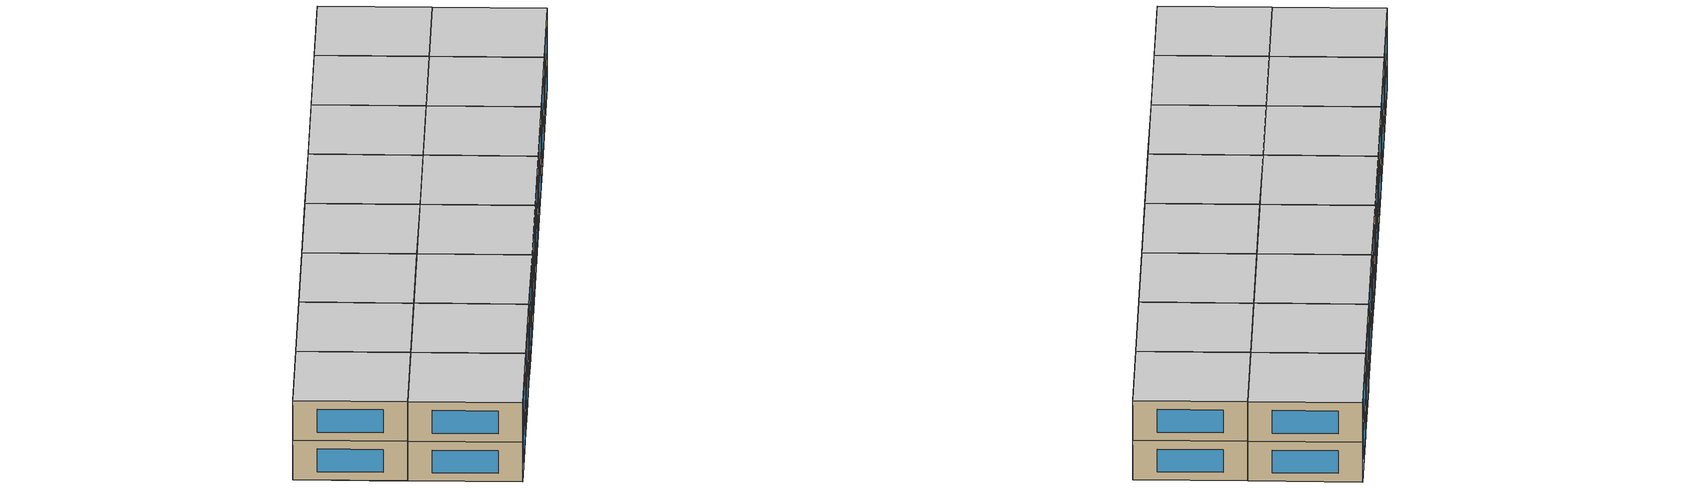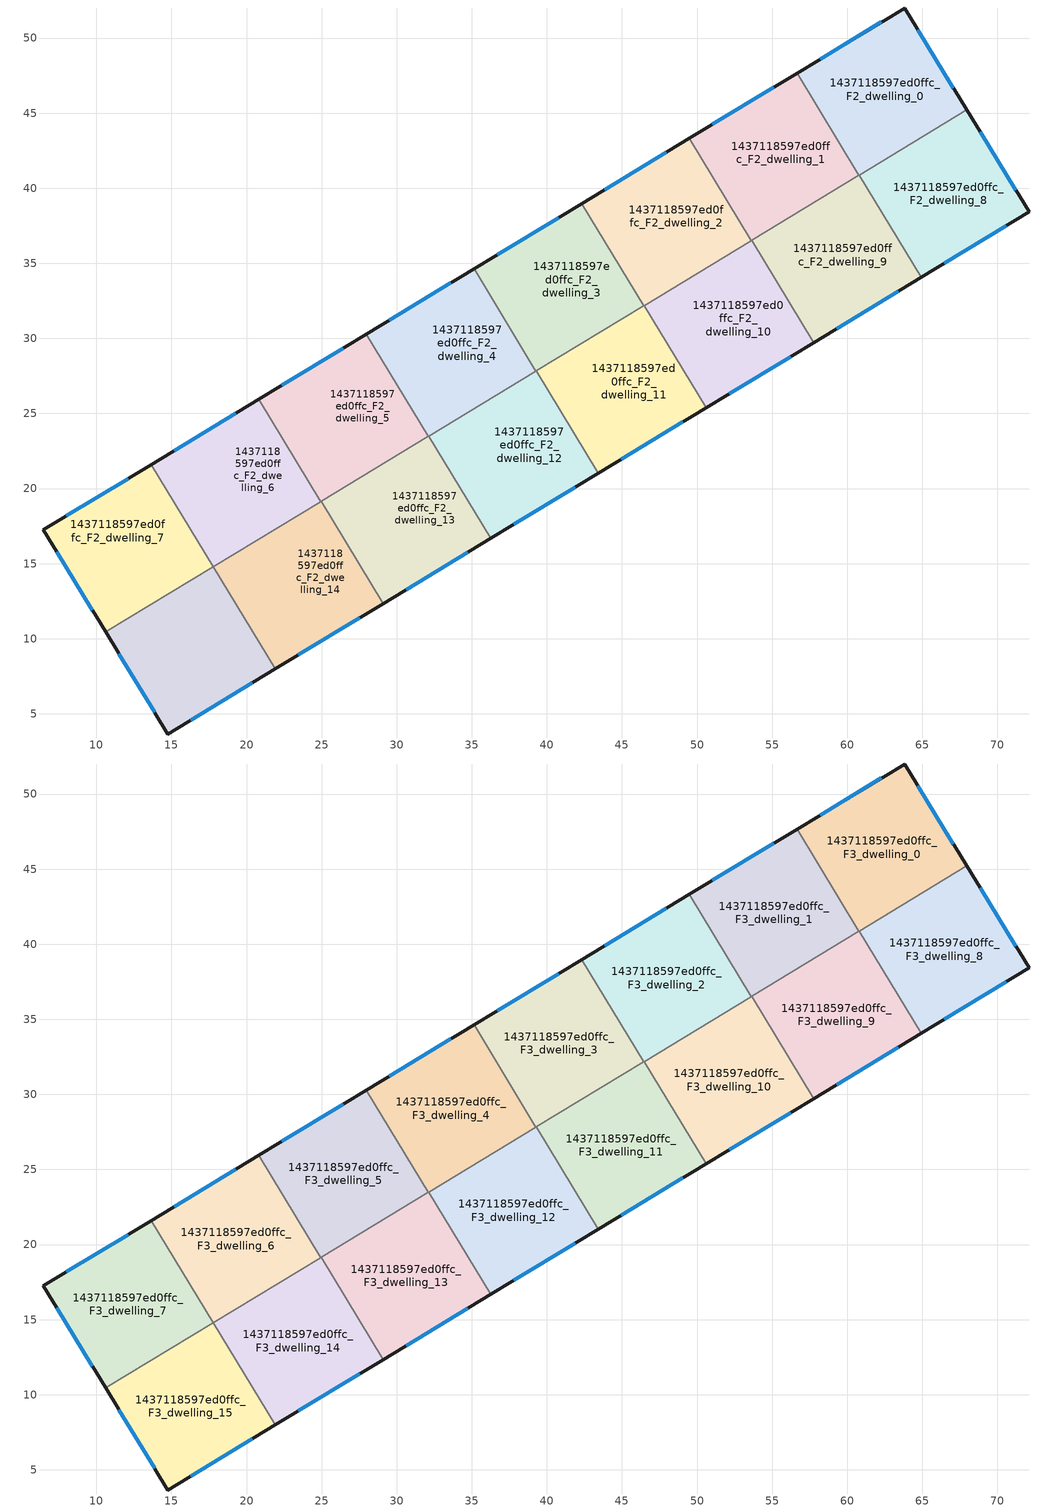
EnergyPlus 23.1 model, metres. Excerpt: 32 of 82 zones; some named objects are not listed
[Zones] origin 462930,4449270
1437118597ed0ffc_F2_dwelling_0
 floor to 1437118597ed0ffc_F1_dwelling_1 (EU_floor_Construction): 63.81,52 67.96,45.21 61.21,41.12 57.09,47.93 z6
 floor to 1437118597ed0ffc_F1_dwelling_3 (EU_floor_Construction): 57.09,47.93 61.21,41.12 60.78,40.86 56.66,47.66 z6
 wall outside (EU_wall_Construction): 67.96,45.21 63.81,52 56.66,47.66 z6:9
 wall to 1437118597ed0ffc_F2_dwelling_1 (EU_wall_Construction): 56.66,47.66 60.78,40.86 z6:9
 wall to 1437118597ed0ffc_F2_dwelling_8 (EU_wall_Construction): 60.81,40.87 67.96,45.21 z6:9
 wall to 1437118597ed0ffc_F2_dwelling_9 (EU_wall_Construction): 60.78,40.86 60.81,40.87 z6:9
 window (EU_Window_Construction): 67.07,46.67 64.7,50.55 / 62.28,51.07 58.19,48.59 z6.64:8.36
1437118597ed0ffc_F2_dwelling_1
 floor to 1437118597ed0ffc_F1_dwelling_5 (EU_floor_Construction): 50.34,43.84 54.47,37.03 53.61,36.51 49.49,43.32 z6
 floor adiabatic (EU_floor_Construction): 56.66,47.66 60.78,40.86 54.47,37.03 50.34,43.84 z6
 wall outside (EU_wall_Construction): 56.66,47.66 49.48,43.32 z6:9
 wall to 1437118597ed0ffc_F2_dwelling_2 (EU_wall_Construction): 49.48,43.32 53.61,36.51 z6:9
 wall to 1437118597ed0ffc_F2_dwelling_9 (EU_wall_Construction): 53.64,36.53 60.78,40.86 z6:9
 wall to 1437118597ed0ffc_F2_dwelling_10 (EU_wall_Construction): 53.61,36.51 53.64,36.53 z6:9
 window (EU_Window_Construction): 55.12,46.73 51.02,44.25 z6.64:8.36
1437118597ed0ffc_F2_dwelling_10
 floor to 1437118597ed0ffc_F1_dwelling_4 (EU_floor_Construction): 53.64,36.53 57.76,29.72 51.85,26.14 47.72,32.94 z6
 floor to 1437118597ed0ffc_F1_dwelling_6 (EU_floor_Construction): 47.72,32.94 51.85,26.14 50.59,25.38 46.47,32.18 z6
 wall outside (EU_wall_Construction): 50.59,25.38 57.76,29.72 z6:9
 wall to 1437118597ed0ffc_F2_dwelling_9 (EU_wall_Construction): 57.76,29.72 53.64,36.53 z6:9
 wall to 1437118597ed0ffc_F2_dwelling_11 (EU_wall_Construction): 46.47,32.18 50.59,25.38 z6:9
 wall to 1437118597ed0ffc_F2_dwelling_2 (EU_wall_Construction): 53.61,36.51 46.47,32.18 z6:9
 window (EU_Window_Construction): 52.13,26.31 56.23,28.79 z6.64:8.36
1437118597ed0ffc_F2_dwelling_11
 floor to 1437118597ed0ffc_F1_dwelling_6 (EU_floor_Construction): 46.47,32.18 50.59,25.38 45.1,22.05 40.97,28.85 z6
 floor to 1437118597ed0ffc_F1_dwelling_8 (EU_floor_Construction): 40.97,28.85 45.1,22.05 43.42,21.03 39.3,27.84 z6
 wall outside (EU_wall_Construction): 43.42,21.03 50.59,25.38 z6:9
 wall to 1437118597ed0ffc_F2_dwelling_12 (EU_wall_Construction): 39.3,27.84 43.42,21.03 z6:9
 wall to 1437118597ed0ffc_F2_dwelling_3 (EU_wall_Construction): 46.44,32.17 39.3,27.84 z6:9
 wall to 1437118597ed0ffc_F2_dwelling_2 (EU_wall_Construction): 46.47,32.18 46.44,32.17 z6:9
 window (EU_Window_Construction): 44.96,21.96 49.06,24.45 z6.64:8.36
1437118597ed0ffc_F2_dwelling_12
 floor to 1437118597ed0ffc_F1_dwelling_8 (EU_floor_Construction): 39.3,27.84 43.42,21.03 38.35,17.96 34.23,24.76 z6
 floor to 1437118597ed0ffc_F1_dwelling_10 (EU_floor_Construction): 34.23,24.76 38.35,17.96 36.26,16.69 32.13,23.49 z6
 wall outside (EU_wall_Construction): 36.26,16.69 43.42,21.03 z6:9
 wall to 1437118597ed0ffc_F2_dwelling_13 (EU_wall_Construction): 32.13,23.49 36.26,16.69 z6:9
 wall to 1437118597ed0ffc_F2_dwelling_4 (EU_wall_Construction): 39.27,27.82 32.13,23.49 z6:9
 wall to 1437118597ed0ffc_F2_dwelling_3 (EU_wall_Construction): 39.3,27.84 39.27,27.82 z6:9
 window (EU_Window_Construction): 37.79,17.62 41.89,20.1 z6.64:8.36
1437118597ed0ffc_F2_dwelling_13
 floor to 1437118597ed0ffc_F1_dwelling_10 (EU_floor_Construction): 32.13,23.49 36.26,16.69 31.6,13.87 27.48,20.67 z6
 floor to 1437118597ed0ffc_F1_dwelling_12 (EU_floor_Construction): 27.48,20.67 31.6,13.87 29.09,12.34 24.96,19.15 z6
 wall outside (EU_wall_Construction): 29.09,12.34 36.26,16.69 z6:9
 wall to 1437118597ed0ffc_F2_dwelling_14 (EU_wall_Construction): 24.96,19.15 29.09,12.34 z6:9
 wall to 1437118597ed0ffc_F2_dwelling_5 (EU_wall_Construction): 32.1,23.48 24.96,19.15 z6:9
 wall to 1437118597ed0ffc_F2_dwelling_4 (EU_wall_Construction): 32.13,23.49 32.1,23.48 z6:9
 window (EU_Window_Construction): 30.62,13.27 34.72,15.76 z6.64:8.36
1437118597ed0ffc_F2_dwelling_14
 floor to 1437118597ed0ffc_F1_dwelling_12 (EU_floor_Construction): 24.96,19.15 29.09,12.34 24.86,9.78 20.73,16.59 z6
 floor to 1437118597ed0ffc_F1_dwelling_14 (EU_floor_Construction): 20.73,16.59 24.86,9.78 21.92,8 17.79,14.8 z6
 wall outside (EU_wall_Construction): 21.92,8 29.09,12.34 z6:9
 wall to 1437118597ed0ffc_F2_dwelling_15 (EU_wall_Construction): 17.79,14.8 21.92,8 z6:9
 wall to 1437118597ed0ffc_F2_dwelling_6 (EU_wall_Construction): 24.94,19.13 17.79,14.8 z6:9
 wall to 1437118597ed0ffc_F2_dwelling_5 (EU_wall_Construction): 24.96,19.15 24.94,19.13 z6:9
 window (EU_Window_Construction): 23.45,8.93 27.55,11.41 z6.64:8.36
1437118597ed0ffc_F2_dwelling_15
 floor to 1437118597ed0ffc_F1_dwelling_14 (EU_floor_Construction): 17.79,14.8 21.92,8 18.11,5.69 13.99,12.5 17.77,14.79 z6
 floor to 1437118597ed0ffc_F1_dwelling_15 (EU_floor_Construction): 13.99,12.5 18.11,5.69 14.76,3.66 10.61,10.45 z6
 wall outside (EU_wall_Construction): 10.61,10.45 14.76,3.66 21.92,8 z6:9
 wall to 1437118597ed0ffc_F2_dwelling_7 (EU_wall_Construction): 17.77,14.79 10.61,10.45 z6:9
 wall to 1437118597ed0ffc_F2_dwelling_6 (EU_wall_Construction): 17.79,14.8 17.77,14.79 z6:9
 window (EU_Window_Construction): 16.29,4.59 20.38,7.07 / 11.5,9 13.87,5.11 z6.64:8.36
1437118597ed0ffc_F2_dwelling_2
 floor to 1437118597ed0ffc_F1_dwelling_7 (EU_floor_Construction): 43.59,39.75 47.72,32.94 46.44,32.17 42.32,38.97 z6
 floor adiabatic (EU_floor_Construction): 49.48,43.32 53.61,36.51 47.72,32.94 43.59,39.75 z6
 wall outside (EU_wall_Construction): 49.48,43.32 42.32,38.97 z6:9
 wall to 1437118597ed0ffc_F2_dwelling_3 (EU_wall_Construction): 42.32,38.97 46.44,32.17 z6:9
 window (EU_Window_Construction): 47.95,42.39 43.85,39.9 z6.64:8.36
1437118597ed0ffc_F2_dwelling_3
 floor to 1437118597ed0ffc_F1_dwelling_7 (EU_floor_Construction): 42.32,38.97 46.44,32.17 40.97,28.85 36.85,35.66 z6
 floor to 1437118597ed0ffc_F1_dwelling_9 (EU_floor_Construction): 36.85,35.66 40.97,28.85 39.27,27.82 35.15,34.63 z6
 wall outside (EU_wall_Construction): 42.32,38.97 35.15,34.63 z6:9
 wall to 1437118597ed0ffc_F2_dwelling_4 (EU_wall_Construction): 35.15,34.63 39.27,27.82 z6:9
 window (EU_Window_Construction): 40.78,38.04 36.68,35.56 z6.64:8.36
1437118597ed0ffc_F2_dwelling_4
 floor to 1437118597ed0ffc_F1_dwelling_9 (EU_floor_Construction): 35.15,34.63 39.27,27.82 34.23,24.76 30.1,31.57 z6
 floor to 1437118597ed0ffc_F1_dwelling_11 (EU_floor_Construction): 30.1,31.57 34.23,24.76 32.1,23.48 27.98,30.29 z6
 wall outside (EU_wall_Construction): 35.15,34.63 27.98,30.29 z6:9
 wall to 1437118597ed0ffc_F2_dwelling_5 (EU_wall_Construction): 27.98,30.29 32.1,23.48 z6:9
 window (EU_Window_Construction): 33.61,33.7 29.51,31.22 z6.64:8.36
1437118597ed0ffc_F2_dwelling_5
 floor to 1437118597ed0ffc_F1_dwelling_11 (EU_floor_Construction): 27.98,30.29 32.1,23.48 27.48,20.67 23.35,27.48 z6
 floor to 1437118597ed0ffc_F1_dwelling_13 (EU_floor_Construction): 23.35,27.48 27.48,20.68 24.94,19.13 20.81,25.94 z6
 wall outside (EU_wall_Construction): 27.98,30.29 20.81,25.94 z6:9
 wall to 1437118597ed0ffc_F2_dwelling_6 (EU_wall_Construction): 20.81,25.94 24.94,19.13 z6:9
 window (EU_Window_Construction): 26.44,29.36 22.35,26.87 z6.64:8.36
1437118597ed0ffc_F2_dwelling_6
 floor to 1437118597ed0ffc_F1_dwelling_15 (EU_floor_Construction): 19.35,18.86 20.73,16.59 17.77,14.79 16.39,17.07 z6
 floor to 1437118597ed0ffc_F1_dwelling_16 (EU_floor_Construction): 16.61,23.39 19.35,18.86 16.39,17.07 13.64,21.6 z6
 floor adiabatic (EU_floor_Construction): 20.81,25.94 24.94,19.13 20.73,16.59 16.61,23.39 z6
 wall outside (EU_wall_Construction): 20.81,25.94 13.64,21.6 z6:9
 wall to 1437118597ed0ffc_F2_dwelling_7 (EU_wall_Construction): 13.64,21.6 17.77,14.79 z6:9
 window (EU_Window_Construction): 19.28,25.01 15.18,22.53 z6.64:8.36
1437118597ed0ffc_F2_dwelling_7
 floor to 1437118597ed0ffc_F1_dwelling_15 (EU_floor_Construction): 16.39,17.07 17.77,14.79 10.61,10.45 9.23,12.73 z6
 floor to 1437118597ed0ffc_F1_dwelling_16 (EU_floor_Construction): 13.64,21.6 16.39,17.07 9.23,12.73 6.47,17.25 z6
 wall outside (EU_wall_Construction): 13.64,21.6 6.47,17.25 10.61,10.45 z6:9
 window (EU_Window_Construction): 7.36,15.79 9.73,11.91 / 12.11,20.67 8,18.18 z6.64:8.36
1437118597ed0ffc_F2_dwelling_8
 floor to 1437118597ed0ffc_F1_dwelling_1 (EU_floor_Construction): 67.96,45.21 67.97,45.2 61.22,41.11 61.21,41.12 z6
 floor to 1437118597ed0ffc_F1_dwelling_2 (EU_floor_Construction): 61.22,41.12 65.34,34.31 64.93,34.07 60.81,40.87 z6
 floor adiabatic (EU_floor_Construction): 67.97,45.2 72.11,38.42 64.93,34.07 65.34,34.31 61.22,41.11 z6
 wall outside (EU_wall_Construction): 64.93,34.07 72.11,38.42 67.96,45.21 z6:9
 wall to 1437118597ed0ffc_F2_dwelling_9 (EU_wall_Construction): 60.81,40.87 64.93,34.07 z6:9
 window (EU_Window_Construction): 71.22,39.87 68.85,43.76 / 66.47,35 70.58,37.49 z6.64:8.36
1437118597ed0ffc_F2_dwelling_9
 floor to 1437118597ed0ffc_F1_dwelling_2 (EU_floor_Construction): 60.81,40.87 64.93,34.07 58.59,30.22 54.47,37.03 z6
 floor to 1437118597ed0ffc_F1_dwelling_4 (EU_floor_Construction): 54.47,37.03 58.59,30.22 57.76,29.72 53.64,36.53 z6
 wall outside (EU_wall_Construction): 57.76,29.72 64.93,34.07 z6:9
 window (EU_Window_Construction): 59.3,30.65 63.4,33.14 z6.64:8.36
1437118597ed0ffc_F3_dwelling_0
 floor to 1437118597ed0ffc_F2_dwelling_0 (EU_floor_Construction): 63.81,52 67.96,45.21 60.78,40.86 56.66,47.66 z9
 wall outside (EU_wall_Construction): 67.96,45.21 63.81,52 56.66,47.66 z9:12
 wall to 1437118597ed0ffc_F3_dwelling_1 (EU_wall_Construction): 56.66,47.66 60.78,40.86 z9:12
 wall to 1437118597ed0ffc_F3_dwelling_8 (EU_wall_Construction): 60.81,40.87 67.96,45.21 z9:12
 wall to 1437118597ed0ffc_F3_dwelling_9 (EU_wall_Construction): 60.78,40.86 60.81,40.87 z9:12
 window (EU_Window_Construction): 67.07,46.67 64.7,50.55 / 62.28,51.07 58.19,48.59 z9.64:11.36
 ceiling to 1437118597ed0ffc_F4_dwelling_0 (EU_floor_Construction): 67.96,45.21 63.81,52 56.66,47.66 60.78,40.86 z12
1437118597ed0ffc_F3_dwelling_1
 floor to 1437118597ed0ffc_F2_dwelling_1 (EU_floor_Construction): 56.66,47.66 60.78,40.86 53.61,36.51 49.48,43.32 z9
 wall outside (EU_wall_Construction): 56.66,47.66 49.48,43.32 z9:12
 wall to 1437118597ed0ffc_F3_dwelling_2 (EU_wall_Construction): 49.48,43.32 53.61,36.51 z9:12
 wall to 1437118597ed0ffc_F3_dwelling_9 (EU_wall_Construction): 53.64,36.53 60.78,40.86 z9:12
 wall to 1437118597ed0ffc_F3_dwelling_10 (EU_wall_Construction): 53.61,36.51 53.64,36.53 z9:12
 window (EU_Window_Construction): 55.12,46.73 51.02,44.25 z9.64:11.36
 ceiling to 1437118597ed0ffc_F4_dwelling_1 (EU_floor_Construction): 60.78,40.86 56.66,47.66 49.48,43.32 53.61,36.51 z12
1437118597ed0ffc_F3_dwelling_10
 floor to 1437118597ed0ffc_F2_dwelling_10 (EU_floor_Construction): 53.64,36.53 57.76,29.72 50.59,25.38 46.47,32.18 z9
 wall outside (EU_wall_Construction): 50.59,25.38 57.76,29.72 z9:12
 wall to 1437118597ed0ffc_F3_dwelling_9 (EU_wall_Construction): 57.76,29.72 53.64,36.53 z9:12
 wall to 1437118597ed0ffc_F3_dwelling_11 (EU_wall_Construction): 46.47,32.18 50.59,25.38 z9:12
 wall to 1437118597ed0ffc_F3_dwelling_2 (EU_wall_Construction): 53.61,36.51 46.47,32.18 z9:12
 window (EU_Window_Construction): 52.13,26.31 56.23,28.79 z9.64:11.36
 ceiling to 1437118597ed0ffc_F4_dwelling_10 (EU_floor_Construction): 57.76,29.72 53.64,36.53 46.47,32.18 50.59,25.38 z12
1437118597ed0ffc_F3_dwelling_11
 floor to 1437118597ed0ffc_F2_dwelling_11 (EU_floor_Construction): 46.47,32.18 50.59,25.38 43.42,21.03 39.3,27.84 z9
 wall outside (EU_wall_Construction): 43.42,21.03 50.59,25.38 z9:12
 wall to 1437118597ed0ffc_F3_dwelling_12 (EU_wall_Construction): 39.3,27.84 43.42,21.03 z9:12
 wall to 1437118597ed0ffc_F3_dwelling_3 (EU_wall_Construction): 46.44,32.17 39.3,27.84 z9:12
 wall to 1437118597ed0ffc_F3_dwelling_2 (EU_wall_Construction): 46.47,32.18 46.44,32.17 z9:12
 window (EU_Window_Construction): 44.96,21.96 49.06,24.45 z9.64:11.36
 ceiling to 1437118597ed0ffc_F4_dwelling_11 (EU_floor_Construction): 50.59,25.38 46.47,32.18 39.3,27.84 43.42,21.03 z12
1437118597ed0ffc_F3_dwelling_12
 floor to 1437118597ed0ffc_F2_dwelling_12 (EU_floor_Construction): 39.3,27.84 43.42,21.03 36.26,16.69 32.13,23.49 z9
 wall outside (EU_wall_Construction): 36.26,16.69 43.42,21.03 z9:12
 wall to 1437118597ed0ffc_F3_dwelling_13 (EU_wall_Construction): 32.13,23.49 36.26,16.69 z9:12
 wall to 1437118597ed0ffc_F3_dwelling_4 (EU_wall_Construction): 39.27,27.82 32.13,23.49 z9:12
 wall to 1437118597ed0ffc_F3_dwelling_3 (EU_wall_Construction): 39.3,27.84 39.27,27.82 z9:12
 window (EU_Window_Construction): 37.79,17.62 41.89,20.1 z9.64:11.36
 ceiling to 1437118597ed0ffc_F4_dwelling_12 (EU_floor_Construction): 43.42,21.03 39.3,27.84 32.13,23.49 36.26,16.69 z12
1437118597ed0ffc_F3_dwelling_13
 floor to 1437118597ed0ffc_F2_dwelling_13 (EU_floor_Construction): 32.13,23.49 36.26,16.69 29.09,12.34 24.96,19.15 z9
 wall outside (EU_wall_Construction): 29.09,12.34 36.26,16.69 z9:12
 wall to 1437118597ed0ffc_F3_dwelling_14 (EU_wall_Construction): 24.96,19.15 29.09,12.34 z9:12
 wall to 1437118597ed0ffc_F3_dwelling_5 (EU_wall_Construction): 32.1,23.48 24.96,19.15 z9:12
 wall to 1437118597ed0ffc_F3_dwelling_4 (EU_wall_Construction): 32.13,23.49 32.1,23.48 z9:12
 window (EU_Window_Construction): 30.62,13.27 34.72,15.76 z9.64:11.36
 ceiling to 1437118597ed0ffc_F4_dwelling_13 (EU_floor_Construction): 36.26,16.69 32.13,23.49 24.96,19.15 29.09,12.34 z12
1437118597ed0ffc_F3_dwelling_14
 floor to 1437118597ed0ffc_F2_dwelling_14 (EU_floor_Construction): 24.96,19.15 29.09,12.34 21.92,8 17.79,14.8 z9
 wall outside (EU_wall_Construction): 21.92,8 29.09,12.34 z9:12
 wall to 1437118597ed0ffc_F3_dwelling_15 (EU_wall_Construction): 17.79,14.8 21.92,8 z9:12
 wall to 1437118597ed0ffc_F3_dwelling_6 (EU_wall_Construction): 24.94,19.13 17.79,14.8 z9:12
 wall to 1437118597ed0ffc_F3_dwelling_5 (EU_wall_Construction): 24.96,19.15 24.94,19.13 z9:12
 window (EU_Window_Construction): 23.45,8.93 27.55,11.41 z9.64:11.36
 ceiling to 1437118597ed0ffc_F4_dwelling_14 (EU_floor_Construction): 29.09,12.34 24.96,19.15 17.79,14.8 21.92,8 z12
1437118597ed0ffc_F3_dwelling_15
 floor to 1437118597ed0ffc_F2_dwelling_15 (EU_floor_Construction): 17.79,14.8 21.92,8 14.76,3.66 10.61,10.45 17.77,14.79 z9
 wall outside (EU_wall_Construction): 10.61,10.45 14.76,3.66 21.92,8 z9:12
 wall to 1437118597ed0ffc_F3_dwelling_7 (EU_wall_Construction): 17.77,14.79 10.61,10.45 z9:12
 wall to 1437118597ed0ffc_F3_dwelling_6 (EU_wall_Construction): 17.79,14.8 17.77,14.79 z9:12
 window (EU_Window_Construction): 16.29,4.59 20.38,7.07 / 11.5,9 13.87,5.11 z9.64:11.36
 ceiling to 1437118597ed0ffc_F4_dwelling_15 (EU_floor_Construction): 21.92,8 17.79,14.8 17.77,14.79 10.61,10.45 14.76,3.66 z12
1437118597ed0ffc_F3_dwelling_2
 floor to 1437118597ed0ffc_F2_dwelling_2 (EU_floor_Construction): 49.48,43.32 53.61,36.51 46.44,32.17 42.32,38.97 z9
 wall outside (EU_wall_Construction): 49.48,43.32 42.32,38.97 z9:12
 wall to 1437118597ed0ffc_F3_dwelling_3 (EU_wall_Construction): 42.32,38.97 46.44,32.17 z9:12
 window (EU_Window_Construction): 47.95,42.39 43.85,39.9 z9.64:11.36
 ceiling to 1437118597ed0ffc_F4_dwelling_2 (EU_floor_Construction): 53.61,36.51 49.48,43.32 42.32,38.97 46.44,32.17 z12
1437118597ed0ffc_F3_dwelling_3
 floor to 1437118597ed0ffc_F2_dwelling_3 (EU_floor_Construction): 42.32,38.97 46.44,32.17 39.27,27.82 35.15,34.63 z9
 wall outside (EU_wall_Construction): 42.32,38.97 35.15,34.63 z9:12
 wall to 1437118597ed0ffc_F3_dwelling_4 (EU_wall_Construction): 35.15,34.63 39.27,27.82 z9:12
 window (EU_Window_Construction): 40.78,38.04 36.68,35.56 z9.64:11.36
 ceiling to 1437118597ed0ffc_F4_dwelling_3 (EU_floor_Construction): 46.44,32.17 42.32,38.97 35.15,34.63 39.27,27.82 z12
1437118597ed0ffc_F3_dwelling_4
 floor to 1437118597ed0ffc_F2_dwelling_4 (EU_floor_Construction): 35.15,34.63 39.27,27.82 32.1,23.48 27.98,30.29 z9
 wall outside (EU_wall_Construction): 35.15,34.63 27.98,30.29 z9:12
 wall to 1437118597ed0ffc_F3_dwelling_5 (EU_wall_Construction): 27.98,30.29 32.1,23.48 z9:12
 window (EU_Window_Construction): 33.61,33.7 29.51,31.22 z9.64:11.36
 ceiling to 1437118597ed0ffc_F4_dwelling_4 (EU_floor_Construction): 39.27,27.82 35.15,34.63 27.98,30.29 32.1,23.48 z12
1437118597ed0ffc_F3_dwelling_5
 floor to 1437118597ed0ffc_F2_dwelling_5 (EU_floor_Construction): 27.98,30.29 32.1,23.48 24.94,19.13 20.81,25.94 z9
 wall outside (EU_wall_Construction): 27.98,30.29 20.81,25.94 z9:12
 wall to 1437118597ed0ffc_F3_dwelling_6 (EU_wall_Construction): 20.81,25.94 24.94,19.13 z9:12
 window (EU_Window_Construction): 26.44,29.36 22.35,26.87 z9.64:11.36
 ceiling to 1437118597ed0ffc_F4_dwelling_5 (EU_floor_Construction): 32.1,23.48 27.98,30.29 20.81,25.94 24.94,19.13 z12
1437118597ed0ffc_F3_dwelling_6
 floor to 1437118597ed0ffc_F2_dwelling_6 (EU_floor_Construction): 20.81,25.94 24.94,19.13 17.77,14.79 13.64,21.6 z9
 wall outside (EU_wall_Construction): 20.81,25.94 13.64,21.6 z9:12
 wall to 1437118597ed0ffc_F3_dwelling_7 (EU_wall_Construction): 13.64,21.6 17.77,14.79 z9:12
 window (EU_Window_Construction): 19.28,25.01 15.18,22.53 z9.64:11.36
 ceiling to 1437118597ed0ffc_F4_dwelling_6 (EU_floor_Construction): 24.94,19.13 20.81,25.94 13.64,21.6 17.77,14.79 z12
1437118597ed0ffc_F3_dwelling_7
 floor to 1437118597ed0ffc_F2_dwelling_7 (EU_floor_Construction): 13.64,21.6 17.77,14.79 10.61,10.45 6.47,17.25 z9
 wall outside (EU_wall_Construction): 13.64,21.6 6.47,17.25 10.61,10.45 z9:12
 window (EU_Window_Construction): 7.36,15.79 9.73,11.91 / 12.11,20.67 8,18.18 z9.64:11.36
 ceiling to 1437118597ed0ffc_F4_dwelling_7 (EU_floor_Construction): 17.77,14.79 13.64,21.6 6.47,17.25 10.61,10.45 z12
1437118597ed0ffc_F3_dwelling_8
 floor to 1437118597ed0ffc_F2_dwelling_8 (EU_floor_Construction): 67.96,45.21 72.11,38.42 64.93,34.07 60.81,40.87 z9
 wall outside (EU_wall_Construction): 64.93,34.07 72.11,38.42 67.96,45.21 z9:12
 wall to 1437118597ed0ffc_F3_dwelling_9 (EU_wall_Construction): 60.81,40.87 64.93,34.07 z9:12
 window (EU_Window_Construction): 71.22,39.87 68.85,43.76 / 66.47,35 70.58,37.49 z9.64:11.36
 ceiling to 1437118597ed0ffc_F4_dwelling_8 (EU_floor_Construction): 72.11,38.42 67.96,45.21 60.81,40.87 64.93,34.07 z12
1437118597ed0ffc_F3_dwelling_9
 floor to 1437118597ed0ffc_F2_dwelling_9 (EU_floor_Construction): 60.81,40.87 64.93,34.07 57.76,29.72 53.64,36.53 z9
 wall outside (EU_wall_Construction): 57.76,29.72 64.93,34.07 z9:12
 window (EU_Window_Construction): 59.3,30.65 63.4,33.14 z9.64:11.36
 ceiling to 1437118597ed0ffc_F4_dwelling_9 (EU_floor_Construction): 64.93,34.07 60.81,40.87 53.64,36.53 57.76,29.72 z12
[Building]
EU S2 Campaign: North Axis=0; Terrain=City; Solar Distribution=FullExterior
[Site:Location]
Yerevan-Zvartnots.Intl.AP: Latitude=40.15; Longitude=44.383; Time Zone=4; Elevation=854
[SizingPeriod:WeatherFileDays]
AnnualSizingPeriod: Begin Month=1; Begin Day of Month=1; End Month=12; End Day of Month=31; Day of Week for Start Day=Monday; Use Weather File Daylight Saving Period=No; Use Weather File Rain and Snow Indicators=No
[MATERIAL]
EU_InternalMass_Material: Roughness=MediumRough; Thickness=0.1; Conductivity=1; Density=1800; Specific Heat=900; Thermal Absorptance=0.9; Solar Absorptance=0.7; Visible Absorptance=0.7
[MATERIAL:NOMASS] Roughness=MediumRough; Thermal Absorptance=0.9; Solar Absorptance=0.7; Visible Absorptance=0.7
Name | Thermal Resistance
EU_wall_NoMass | 1.05043
EU_floor_NoMass | 0.478065
[WINDOWMATERIAL:SIMPLEGLAZINGSYSTEM]
EU_Window_SimpleGlazing: UFactor=2.5566; Solar Heat Gain Coefficient=0.75; Visible Transmittance=0.75
[CONSTRUCTION]
EU_wall_Construction: EU_wall_NoMass
EU_floor_Construction: EU_floor_NoMass
EU_Window_Construction: EU_Window_SimpleGlazing
EU_InternalMass_Construction: EU_InternalMass_Material
[ZONE] Type=1; Multiplier=1; Ceiling Height=autocalculate; Floor Area=autocalculate; Part of Total Floor Area=Yes
Name | Volume
1437118597ed0ffc_F2_dwelling_0; 1437118597ed0ffc_F3_dwelling_0; 1437118597ed0ffc_F2_dwelling_13; 1437118597ed0ffc_F3_dwelling_13 | 200.167
1437118597ed0ffc_F2_dwelling_1; 1437118597ed0ffc_F3_dwelling_1; 1437118597ed0ffc_F2_dwelling_2; 1437118597ed0ffc_F3_dwelling_2 | 200.18
1437118597ed0ffc_F2_dwelling_10; 1437118597ed0ffc_F3_dwelling_10 | 200.172
1437118597ed0ffc_F2_dwelling_11; 1437118597ed0ffc_F3_dwelling_11; 1437118597ed0ffc_F2_dwelling_12; 1437118597ed0ffc_F3_dwelling_12; 1437118597ed0ffc_F2_dwelling_14; 1437118597ed0ffc_F3_dwelling_14 | 200.168
1437118597ed0ffc_F2_dwelling_15; 1437118597ed0ffc_F3_dwelling_15 | 200.178
1437118597ed0ffc_F2_dwelling_3; 1437118597ed0ffc_F3_dwelling_3 | 200.186
1437118597ed0ffc_F2_dwelling_4; 1437118597ed0ffc_F3_dwelling_4 | 200.174
1437118597ed0ffc_F2_dwelling_5; 1437118597ed0ffc_F3_dwelling_5 | 200.191
1437118597ed0ffc_F2_dwelling_6; 1437118597ed0ffc_F3_dwelling_6 | 200.175
1437118597ed0ffc_F2_dwelling_7; 1437118597ed0ffc_F3_dwelling_7 | 200.169
1437118597ed0ffc_F2_dwelling_8; 1437118597ed0ffc_F3_dwelling_8 | 200.187
1437118597ed0ffc_F2_dwelling_9; 1437118597ed0ffc_F3_dwelling_9 | 200.189
[INTERNALMASS] Construction=EU_InternalMass_Construction
Name | Zone or ZoneList | Surface Area
1437118597ed0ffc_F2_dwelling_0_EU_InternalMass | 1437118597ed0ffc_F2_dwelling_0 | 66.7225
1437118597ed0ffc_F2_dwelling_1_EU_InternalMass | 1437118597ed0ffc_F2_dwelling_1 | 66.7266
1437118597ed0ffc_F2_dwelling_2_EU_InternalMass | 1437118597ed0ffc_F2_dwelling_2 | 66.7269
1437118597ed0ffc_F2_dwelling_3_EU_InternalMass | 1437118597ed0ffc_F2_dwelling_3 | 66.7284
1437118597ed0ffc_F2_dwelling_4_EU_InternalMass | 1437118597ed0ffc_F2_dwelling_4 | 66.7246
1437118597ed0ffc_F2_dwelling_5_EU_InternalMass | 1437118597ed0ffc_F2_dwelling_5 | 66.7303
1437118597ed0ffc_F2_dwelling_6_EU_InternalMass | 1437118597ed0ffc_F2_dwelling_6 | 66.7249
1437118597ed0ffc_F2_dwelling_7_EU_InternalMass | 1437118597ed0ffc_F2_dwelling_7 | 66.7229
1437118597ed0ffc_F2_dwelling_8_EU_InternalMass | 1437118597ed0ffc_F2_dwelling_8 | 66.7288
1437118597ed0ffc_F2_dwelling_9_EU_InternalMass | 1437118597ed0ffc_F2_dwelling_9 | 66.7297
1437118597ed0ffc_F2_dwelling_10_EU_InternalMass | 1437118597ed0ffc_F2_dwelling_10 | 66.724
1437118597ed0ffc_F2_dwelling_11_EU_InternalMass | 1437118597ed0ffc_F2_dwelling_11 | 66.7225
1437118597ed0ffc_F2_dwelling_12_EU_InternalMass | 1437118597ed0ffc_F2_dwelling_12 | 66.7225
1437118597ed0ffc_F2_dwelling_13_EU_InternalMass | 1437118597ed0ffc_F2_dwelling_13 | 66.7225
1437118597ed0ffc_F2_dwelling_14_EU_InternalMass | 1437118597ed0ffc_F2_dwelling_14 | 66.7225
1437118597ed0ffc_F2_dwelling_15_EU_InternalMass | 1437118597ed0ffc_F2_dwelling_15 | 66.7297
1437118597ed0ffc_F3_dwelling_0_EU_InternalMass | 1437118597ed0ffc_F3_dwelling_0 | 66.7225
1437118597ed0ffc_F3_dwelling_1_EU_InternalMass | 1437118597ed0ffc_F3_dwelling_1 | 66.7266
1437118597ed0ffc_F3_dwelling_2_EU_InternalMass | 1437118597ed0ffc_F3_dwelling_2 | 66.7269
1437118597ed0ffc_F3_dwelling_3_EU_InternalMass | 1437118597ed0ffc_F3_dwelling_3 | 66.7284
1437118597ed0ffc_F3_dwelling_4_EU_InternalMass | 1437118597ed0ffc_F3_dwelling_4 | 66.7246
1437118597ed0ffc_F3_dwelling_5_EU_InternalMass | 1437118597ed0ffc_F3_dwelling_5 | 66.7303
1437118597ed0ffc_F3_dwelling_6_EU_InternalMass | 1437118597ed0ffc_F3_dwelling_6 | 66.7249
1437118597ed0ffc_F3_dwelling_7_EU_InternalMass | 1437118597ed0ffc_F3_dwelling_7 | 66.7229
1437118597ed0ffc_F3_dwelling_8_EU_InternalMass | 1437118597ed0ffc_F3_dwelling_8 | 66.7288
1437118597ed0ffc_F3_dwelling_9_EU_InternalMass | 1437118597ed0ffc_F3_dwelling_9 | 66.7297
1437118597ed0ffc_F3_dwelling_10_EU_InternalMass | 1437118597ed0ffc_F3_dwelling_10 | 66.724
1437118597ed0ffc_F3_dwelling_11_EU_InternalMass | 1437118597ed0ffc_F3_dwelling_11 | 66.7225
1437118597ed0ffc_F3_dwelling_12_EU_InternalMass | 1437118597ed0ffc_F3_dwelling_12 | 66.7225
1437118597ed0ffc_F3_dwelling_13_EU_InternalMass | 1437118597ed0ffc_F3_dwelling_13 | 66.7225
1437118597ed0ffc_F3_dwelling_14_EU_InternalMass | 1437118597ed0ffc_F3_dwelling_14 | 66.7225
1437118597ed0ffc_F3_dwelling_15_EU_InternalMass | 1437118597ed0ffc_F3_dwelling_15 | 66.7297
[OTHEREQUIPMENT] Fuel Type=Electricity; Design Level Calculation Method=Watts/Area; Power per Zone Floor Area=1; Fraction Latent=0; Fraction Radiant=0; Fraction Lost=0; Carbon Dioxide Generation Rate=0; EndUse Subcategory=EU_Step8_InternalGains
Name | Zone or ZoneList or Space or SpaceList | Schedule
EU_Step8_InternalGain_1437118597ed0ffc_F2_dwelling_0_f000 | 1437118597ed0ffc_F2_dwelling_0 | EU_Step8_GainSchedule_1437118597ed0ffc_F2_dwelling_0_f000
EU_Step8_InternalGain_1437118597ed0ffc_F2_dwelling_1_f000 | 1437118597ed0ffc_F2_dwelling_1 | EU_Step8_GainSchedule_1437118597ed0ffc_F2_dwelling_1_f000
EU_Step8_InternalGain_1437118597ed0ffc_F2_dwelling_2_f000 | 1437118597ed0ffc_F2_dwelling_2 | EU_Step8_GainSchedule_1437118597ed0ffc_F2_dwelling_2_f000
EU_Step8_InternalGain_1437118597ed0ffc_F2_dwelling_3_f000 | 1437118597ed0ffc_F2_dwelling_3 | EU_Step8_GainSchedule_1437118597ed0ffc_F2_dwelling_3_f000
EU_Step8_InternalGain_1437118597ed0ffc_F2_dwelling_4_f000 | 1437118597ed0ffc_F2_dwelling_4 | EU_Step8_GainSchedule_1437118597ed0ffc_F2_dwelling_4_f000
EU_Step8_InternalGain_1437118597ed0ffc_F2_dwelling_5_f000 | 1437118597ed0ffc_F2_dwelling_5 | EU_Step8_GainSchedule_1437118597ed0ffc_F2_dwelling_5_f000
EU_Step8_InternalGain_1437118597ed0ffc_F2_dwelling_6_f000 | 1437118597ed0ffc_F2_dwelling_6 | EU_Step8_GainSchedule_1437118597ed0ffc_F2_dwelling_6_f000
EU_Step8_InternalGain_1437118597ed0ffc_F2_dwelling_7_f000 | 1437118597ed0ffc_F2_dwelling_7 | EU_Step8_GainSchedule_1437118597ed0ffc_F2_dwelling_7_f000
EU_Step8_InternalGain_1437118597ed0ffc_F2_dwelling_8_f000 | 1437118597ed0ffc_F2_dwelling_8 | EU_Step8_GainSchedule_1437118597ed0ffc_F2_dwelling_8_f000
EU_Step8_InternalGain_1437118597ed0ffc_F2_dwelling_9_f000 | 1437118597ed0ffc_F2_dwelling_9 | EU_Step8_GainSchedule_1437118597ed0ffc_F2_dwelling_9_f000
EU_Step8_InternalGain_1437118597ed0ffc_F2_dwelling_10_f000 | 1437118597ed0ffc_F2_dwelling_10 | EU_Step8_GainSchedule_1437118597ed0ffc_F2_dwelling_10_f000
EU_Step8_InternalGain_1437118597ed0ffc_F2_dwelling_11_f000 | 1437118597ed0ffc_F2_dwelling_11 | EU_Step8_GainSchedule_1437118597ed0ffc_F2_dwelling_11_f000
EU_Step8_InternalGain_1437118597ed0ffc_F2_dwelling_12_f000 | 1437118597ed0ffc_F2_dwelling_12 | EU_Step8_GainSchedule_1437118597ed0ffc_F2_dwelling_12_f000
EU_Step8_InternalGain_1437118597ed0ffc_F2_dwelling_13_f000 | 1437118597ed0ffc_F2_dwelling_13 | EU_Step8_GainSchedule_1437118597ed0ffc_F2_dwelling_13_f000
EU_Step8_InternalGain_1437118597ed0ffc_F2_dwelling_14_f000 | 1437118597ed0ffc_F2_dwelling_14 | EU_Step8_GainSchedule_1437118597ed0ffc_F2_dwelling_14_f000
EU_Step8_InternalGain_1437118597ed0ffc_F2_dwelling_15_f000 | 1437118597ed0ffc_F2_dwelling_15 | EU_Step8_GainSchedule_1437118597ed0ffc_F2_dwelling_15_f000
EU_Step8_InternalGain_1437118597ed0ffc_F3_dwelling_0_f000 | 1437118597ed0ffc_F3_dwelling_0 | EU_Step8_GainSchedule_1437118597ed0ffc_F3_dwelling_0_f000
EU_Step8_InternalGain_1437118597ed0ffc_F3_dwelling_1_f000 | 1437118597ed0ffc_F3_dwelling_1 | EU_Step8_GainSchedule_1437118597ed0ffc_F3_dwelling_1_f000
EU_Step8_InternalGain_1437118597ed0ffc_F3_dwelling_2_f000 | 1437118597ed0ffc_F3_dwelling_2 | EU_Step8_GainSchedule_1437118597ed0ffc_F3_dwelling_2_f000
EU_Step8_InternalGain_1437118597ed0ffc_F3_dwelling_3_f000 | 1437118597ed0ffc_F3_dwelling_3 | EU_Step8_GainSchedule_1437118597ed0ffc_F3_dwelling_3_f000
EU_Step8_InternalGain_1437118597ed0ffc_F3_dwelling_4_f000 | 1437118597ed0ffc_F3_dwelling_4 | EU_Step8_GainSchedule_1437118597ed0ffc_F3_dwelling_4_f000
EU_Step8_InternalGain_1437118597ed0ffc_F3_dwelling_5_f000 | 1437118597ed0ffc_F3_dwelling_5 | EU_Step8_GainSchedule_1437118597ed0ffc_F3_dwelling_5_f000
EU_Step8_InternalGain_1437118597ed0ffc_F3_dwelling_6_f000 | 1437118597ed0ffc_F3_dwelling_6 | EU_Step8_GainSchedule_1437118597ed0ffc_F3_dwelling_6_f000
EU_Step8_InternalGain_1437118597ed0ffc_F3_dwelling_7_f000 | 1437118597ed0ffc_F3_dwelling_7 | EU_Step8_GainSchedule_1437118597ed0ffc_F3_dwelling_7_f000
EU_Step8_InternalGain_1437118597ed0ffc_F3_dwelling_8_f000 | 1437118597ed0ffc_F3_dwelling_8 | EU_Step8_GainSchedule_1437118597ed0ffc_F3_dwelling_8_f000
EU_Step8_InternalGain_1437118597ed0ffc_F3_dwelling_9_f000 | 1437118597ed0ffc_F3_dwelling_9 | EU_Step8_GainSchedule_1437118597ed0ffc_F3_dwelling_9_f000
EU_Step8_InternalGain_1437118597ed0ffc_F3_dwelling_10_f000 | 1437118597ed0ffc_F3_dwelling_10 | EU_Step8_GainSchedule_1437118597ed0ffc_F3_dwelling_10_f000
EU_Step8_InternalGain_1437118597ed0ffc_F3_dwelling_11_f000 | 1437118597ed0ffc_F3_dwelling_11 | EU_Step8_GainSchedule_1437118597ed0ffc_F3_dwelling_11_f000
EU_Step8_InternalGain_1437118597ed0ffc_F3_dwelling_12_f000 | 1437118597ed0ffc_F3_dwelling_12 | EU_Step8_GainSchedule_1437118597ed0ffc_F3_dwelling_12_f000
EU_Step8_InternalGain_1437118597ed0ffc_F3_dwelling_13_f000 | 1437118597ed0ffc_F3_dwelling_13 | EU_Step8_GainSchedule_1437118597ed0ffc_F3_dwelling_13_f000
EU_Step8_InternalGain_1437118597ed0ffc_F3_dwelling_14_f000 | 1437118597ed0ffc_F3_dwelling_14 | EU_Step8_GainSchedule_1437118597ed0ffc_F3_dwelling_14_f000
EU_Step8_InternalGain_1437118597ed0ffc_F3_dwelling_15_f000 | 1437118597ed0ffc_F3_dwelling_15 | EU_Step8_GainSchedule_1437118597ed0ffc_F3_dwelling_15_f000
[ZONEVENTILATION:DESIGNFLOWRATE] Schedule=EU_AlwaysOn; Design Flow Rate Calculation Method=AirChanges/Hour; Air Changes per Hour=0.557805; Ventilation Type=Natural; Fan Pressure Rise=0; Fan Total Efficiency=1; Constant Term Coefficient=1; Temperature Term Coefficient=0; Velocity Term Coefficient=0; Velocity Squared Term Coefficient=0; Minimum Indoor Temperature=-100; Maximum Indoor Temperature=100; Delta Temperature=-100; Minimum Outdoor Temperature=-100; Maximum Outdoor Temperature=100; Maximum Wind Speed=40
Name | Zone or ZoneList or Space or SpaceList
EU_ConstantAir_1437118597ed0ffc_F2_dwelling_0 | 1437118597ed0ffc_F2_dwelling_0
EU_ConstantAir_1437118597ed0ffc_F2_dwelling_1 | 1437118597ed0ffc_F2_dwelling_1
EU_ConstantAir_1437118597ed0ffc_F2_dwelling_2 | 1437118597ed0ffc_F2_dwelling_2
EU_ConstantAir_1437118597ed0ffc_F2_dwelling_3 | 1437118597ed0ffc_F2_dwelling_3
EU_ConstantAir_1437118597ed0ffc_F2_dwelling_4 | 1437118597ed0ffc_F2_dwelling_4
EU_ConstantAir_1437118597ed0ffc_F2_dwelling_5 | 1437118597ed0ffc_F2_dwelling_5
EU_ConstantAir_1437118597ed0ffc_F2_dwelling_6 | 1437118597ed0ffc_F2_dwelling_6
EU_ConstantAir_1437118597ed0ffc_F2_dwelling_7 | 1437118597ed0ffc_F2_dwelling_7
EU_ConstantAir_1437118597ed0ffc_F2_dwelling_8 | 1437118597ed0ffc_F2_dwelling_8
EU_ConstantAir_1437118597ed0ffc_F2_dwelling_9 | 1437118597ed0ffc_F2_dwelling_9
EU_ConstantAir_1437118597ed0ffc_F2_dwelling_10 | 1437118597ed0ffc_F2_dwelling_10
EU_ConstantAir_1437118597ed0ffc_F2_dwelling_11 | 1437118597ed0ffc_F2_dwelling_11
EU_ConstantAir_1437118597ed0ffc_F2_dwelling_12 | 1437118597ed0ffc_F2_dwelling_12
EU_ConstantAir_1437118597ed0ffc_F2_dwelling_13 | 1437118597ed0ffc_F2_dwelling_13
EU_ConstantAir_1437118597ed0ffc_F2_dwelling_14 | 1437118597ed0ffc_F2_dwelling_14
EU_ConstantAir_1437118597ed0ffc_F2_dwelling_15 | 1437118597ed0ffc_F2_dwelling_15
EU_ConstantAir_1437118597ed0ffc_F3_dwelling_0 | 1437118597ed0ffc_F3_dwelling_0
EU_ConstantAir_1437118597ed0ffc_F3_dwelling_1 | 1437118597ed0ffc_F3_dwelling_1
EU_ConstantAir_1437118597ed0ffc_F3_dwelling_2 | 1437118597ed0ffc_F3_dwelling_2
EU_ConstantAir_1437118597ed0ffc_F3_dwelling_3 | 1437118597ed0ffc_F3_dwelling_3
EU_ConstantAir_1437118597ed0ffc_F3_dwelling_4 | 1437118597ed0ffc_F3_dwelling_4
EU_ConstantAir_1437118597ed0ffc_F3_dwelling_5 | 1437118597ed0ffc_F3_dwelling_5
EU_ConstantAir_1437118597ed0ffc_F3_dwelling_6 | 1437118597ed0ffc_F3_dwelling_6
EU_ConstantAir_1437118597ed0ffc_F3_dwelling_7 | 1437118597ed0ffc_F3_dwelling_7
EU_ConstantAir_1437118597ed0ffc_F3_dwelling_8 | 1437118597ed0ffc_F3_dwelling_8
EU_ConstantAir_1437118597ed0ffc_F3_dwelling_9 | 1437118597ed0ffc_F3_dwelling_9
EU_ConstantAir_1437118597ed0ffc_F3_dwelling_10 | 1437118597ed0ffc_F3_dwelling_10
EU_ConstantAir_1437118597ed0ffc_F3_dwelling_11 | 1437118597ed0ffc_F3_dwelling_11
EU_ConstantAir_1437118597ed0ffc_F3_dwelling_12 | 1437118597ed0ffc_F3_dwelling_12
EU_ConstantAir_1437118597ed0ffc_F3_dwelling_13 | 1437118597ed0ffc_F3_dwelling_13
EU_ConstantAir_1437118597ed0ffc_F3_dwelling_14 | 1437118597ed0ffc_F3_dwelling_14
EU_ConstantAir_1437118597ed0ffc_F3_dwelling_15 | 1437118597ed0ffc_F3_dwelling_15
[HVACTEMPLATE:THERMOSTAT] Constant Heating Setpoint=20; Constant Cooling Setpoint=50
EU_HeatOnly_1437118597ed0ffc_F4_dwelling_4; EU_HeatOnly_1437118597ed0ffc_F4_dwelling_5; EU_HeatOnly_1437118597ed0ffc_F4_dwelling_6; EU_HeatOnly_1437118597ed0ffc_F4_dwelling_7; EU_HeatOnly_1437118597ed0ffc_F4_dwelling_8; EU_HeatOnly_1437118597ed0ffc_F4_dwelling_9; EU_HeatOnly_1437118597ed0ffc_F4_dwelling_10; EU_HeatOnly_1437118597ed0ffc_F4_dwelling_11; EU_HeatOnly_1437118597ed0ffc_F4_dwelling_12; EU_HeatOnly_1437118597ed0ffc_F4_dwelling_13; EU_HeatOnly_1437118597ed0ffc_F4_dwelling_14; EU_HeatOnly_1437118597ed0ffc_F4_dwelling_15
[HVACTEMPLATE:ZONE:IDEALLOADSAIRSYSTEM] System Availability Schedule=EU_AlwaysOn; Maximum Heating Supply Air Temperature=50; Minimum Cooling Supply Air Temperature=13; Maximum Heating Supply Air Humidity Ratio=0.0156; Minimum Cooling Supply Air Humidity Ratio=0.0077; Heating Limit=NoLimit; Cooling Limit=NoLimit; Heating Availability Schedule=EU_AlwaysOn; Cooling Availability Schedule=EU_CoolingOff; Dehumidification Control Type=ConstantSensibleHeatRatio; Cooling Sensible Heat Ratio=0.7; Dehumidification Setpoint=60; Humidification Control Type=None; Humidification Setpoint=30; Outdoor Air Method=None; Outdoor Air Flow Rate per Person=0.00944; Outdoor Air Flow Rate per Zone Floor Area=0; Outdoor Air Flow Rate per Zone=0; Demand Controlled Ventilation Type=None; Outdoor Air Economizer Type=NoEconomizer; Heat Recovery Type=None; Sensible Heat Recovery Effectiveness=0.7; Latent Heat Recovery Effectiveness=0.65
Name | Template Thermostat
1437118597ed0ffc_F2_dwelling_0 | EU_HeatOnly_1437118597ed0ffc_F2_dwelling_0
1437118597ed0ffc_F2_dwelling_1 | EU_HeatOnly_1437118597ed0ffc_F2_dwelling_1
1437118597ed0ffc_F2_dwelling_2 | EU_HeatOnly_1437118597ed0ffc_F2_dwelling_2
1437118597ed0ffc_F2_dwelling_3 | EU_HeatOnly_1437118597ed0ffc_F2_dwelling_3
1437118597ed0ffc_F2_dwelling_4 | EU_HeatOnly_1437118597ed0ffc_F2_dwelling_4
1437118597ed0ffc_F2_dwelling_5 | EU_HeatOnly_1437118597ed0ffc_F2_dwelling_5
1437118597ed0ffc_F2_dwelling_6 | EU_HeatOnly_1437118597ed0ffc_F2_dwelling_6
1437118597ed0ffc_F2_dwelling_7 | EU_HeatOnly_1437118597ed0ffc_F2_dwelling_7
1437118597ed0ffc_F2_dwelling_8 | EU_HeatOnly_1437118597ed0ffc_F2_dwelling_8
1437118597ed0ffc_F2_dwelling_9 | EU_HeatOnly_1437118597ed0ffc_F2_dwelling_9
1437118597ed0ffc_F2_dwelling_10 | EU_HeatOnly_1437118597ed0ffc_F2_dwelling_10
1437118597ed0ffc_F2_dwelling_11 | EU_HeatOnly_1437118597ed0ffc_F2_dwelling_11
1437118597ed0ffc_F2_dwelling_12 | EU_HeatOnly_1437118597ed0ffc_F2_dwelling_12
1437118597ed0ffc_F2_dwelling_13 | EU_HeatOnly_1437118597ed0ffc_F2_dwelling_13
1437118597ed0ffc_F2_dwelling_14 | EU_HeatOnly_1437118597ed0ffc_F2_dwelling_14
1437118597ed0ffc_F2_dwelling_15 | EU_HeatOnly_1437118597ed0ffc_F2_dwelling_15
1437118597ed0ffc_F3_dwelling_0 | EU_HeatOnly_1437118597ed0ffc_F3_dwelling_0
1437118597ed0ffc_F3_dwelling_1 | EU_HeatOnly_1437118597ed0ffc_F3_dwelling_1
1437118597ed0ffc_F3_dwelling_2 | EU_HeatOnly_1437118597ed0ffc_F3_dwelling_2
1437118597ed0ffc_F3_dwelling_3 | EU_HeatOnly_1437118597ed0ffc_F3_dwelling_3
1437118597ed0ffc_F3_dwelling_4 | EU_HeatOnly_1437118597ed0ffc_F3_dwelling_4
1437118597ed0ffc_F3_dwelling_5 | EU_HeatOnly_1437118597ed0ffc_F3_dwelling_5
1437118597ed0ffc_F3_dwelling_6 | EU_HeatOnly_1437118597ed0ffc_F3_dwelling_6
1437118597ed0ffc_F3_dwelling_7 | EU_HeatOnly_1437118597ed0ffc_F3_dwelling_7
1437118597ed0ffc_F3_dwelling_8 | EU_HeatOnly_1437118597ed0ffc_F3_dwelling_8
1437118597ed0ffc_F3_dwelling_9 | EU_HeatOnly_1437118597ed0ffc_F3_dwelling_9
1437118597ed0ffc_F3_dwelling_10 | EU_HeatOnly_1437118597ed0ffc_F3_dwelling_10
1437118597ed0ffc_F3_dwelling_11 | EU_HeatOnly_1437118597ed0ffc_F3_dwelling_11
1437118597ed0ffc_F3_dwelling_12 | EU_HeatOnly_1437118597ed0ffc_F3_dwelling_12
1437118597ed0ffc_F3_dwelling_13 | EU_HeatOnly_1437118597ed0ffc_F3_dwelling_13
1437118597ed0ffc_F3_dwelling_14 | EU_HeatOnly_1437118597ed0ffc_F3_dwelling_14
1437118597ed0ffc_F3_dwelling_15 | EU_HeatOnly_1437118597ed0ffc_F3_dwelling_15
[SIZING:ZONE] Zone Cooling Design Supply Air Temperature Input Method=SupplyAirTemperature; Zone Cooling Design Supply Air Temperature=13; Zone Heating Design Supply Air Temperature Input Method=SupplyAirTemperature; Zone Heating Design Supply Air Temperature=50; Zone Cooling Design Supply Air Humidity Ratio=0.008; Zone Heating Design Supply Air Humidity Ratio=0.008; Cooling Design Air Flow Method=DesignDay; Cooling Design Air Flow Rate=0; Cooling Minimum Air Flow per Zone Floor Area=0.000762; Cooling Minimum Air Flow=0; Cooling Minimum Air Flow Fraction=0.2; Heating Design Air Flow Method=DesignDay; Heating Design Air Flow Rate=0; Heating Maximum Air Flow per Zone Floor Area=0.002032; Heating Maximum Air Flow=0.141576; Heating Maximum Air Flow Fraction=0.3; Account for Dedicated Outdoor Air System=No; Dedicated Outdoor Air System Control Strategy=NeutralSupplyAir; Dedicated Outdoor Air Low Setpoint Temperature for Design=autosize; Dedicated Outdoor Air High Setpoint Temperature for Design=autosize; Zone Load Sizing Method=Sensible Load Only No Latent Load; Zone Latent Cooling Design Supply Air Humidity Ratio Input Method=HumidityRatioDifference; Zone Cooling Design Supply Air Humidity Ratio Difference=0.005; Zone Latent Heating Design Supply Air Humidity Ratio Input Method=HumidityRatioDifference; Zone Humidification Design Supply Air Humidity Ratio Difference=0.005
1437118597ed0ffc_F2_dwelling_0; 1437118597ed0ffc_F2_dwelling_1; 1437118597ed0ffc_F2_dwelling_2; 1437118597ed0ffc_F2_dwelling_3; 1437118597ed0ffc_F2_dwelling_4; 1437118597ed0ffc_F2_dwelling_5; 1437118597ed0ffc_F2_dwelling_6; 1437118597ed0ffc_F2_dwelling_7; 1437118597ed0ffc_F2_dwelling_8; 1437118597ed0ffc_F2_dwelling_9; 1437118597ed0ffc_F2_dwelling_10; 1437118597ed0ffc_F2_dwelling_11; 1437118597ed0ffc_F2_dwelling_12; 1437118597ed0ffc_F2_dwelling_13; 1437118597ed0ffc_F2_dwelling_14; 1437118597ed0ffc_F2_dwelling_15; 1437118597ed0ffc_F3_dwelling_0; 1437118597ed0ffc_F3_dwelling_1; 1437118597ed0ffc_F3_dwelling_2; 1437118597ed0ffc_F3_dwelling_3; 1437118597ed0ffc_F3_dwelling_4; 1437118597ed0ffc_F3_dwelling_5; 1437118597ed0ffc_F3_dwelling_6; 1437118597ed0ffc_F3_dwelling_7; 1437118597ed0ffc_F3_dwelling_8; 1437118597ed0ffc_F3_dwelling_9; 1437118597ed0ffc_F3_dwelling_10; 1437118597ed0ffc_F3_dwelling_11; 1437118597ed0ffc_F3_dwelling_12; 1437118597ed0ffc_F3_dwelling_13; 1437118597ed0ffc_F3_dwelling_14; 1437118597ed0ffc_F3_dwelling_15
[SCHEDULE:CONSTANT]
Name | Hourly Value
EU_AlwaysOn | 1
EU_CoolingOff | 0
[SCHEDULE:FILE] Column Number=1; Rows to Skip at Top=0; Number of Hours of Data=8760; Column Separator=Comma; Interpolate to Timestep=No; Minutes per Item=60; Adjust Schedule for Daylight Savings=Yes
Name | File
EU_Step8_GainSchedule_1437118597ed0ffc_F2_dwelling_0_f000 | ../../schedules/1437118597ed0ffc/1437118597ed0ffc_F2_dwelling_0_f000_gain.csv
EU_Step8_GainSchedule_1437118597ed0ffc_F2_dwelling_1_f000 | ../../schedules/1437118597ed0ffc/1437118597ed0ffc_F2_dwelling_1_f000_gain.csv
EU_Step8_GainSchedule_1437118597ed0ffc_F2_dwelling_2_f000 | ../../schedules/1437118597ed0ffc/1437118597ed0ffc_F2_dwelling_2_f000_gain.csv
EU_Step8_GainSchedule_1437118597ed0ffc_F2_dwelling_3_f000 | ../../schedules/1437118597ed0ffc/1437118597ed0ffc_F2_dwelling_3_f000_gain.csv
EU_Step8_GainSchedule_1437118597ed0ffc_F2_dwelling_4_f000 | ../../schedules/1437118597ed0ffc/1437118597ed0ffc_F2_dwelling_4_f000_gain.csv
EU_Step8_GainSchedule_1437118597ed0ffc_F2_dwelling_5_f000 | ../../schedules/1437118597ed0ffc/1437118597ed0ffc_F2_dwelling_5_f000_gain.csv
EU_Step8_GainSchedule_1437118597ed0ffc_F2_dwelling_6_f000 | ../../schedules/1437118597ed0ffc/1437118597ed0ffc_F2_dwelling_6_f000_gain.csv
EU_Step8_GainSchedule_1437118597ed0ffc_F2_dwelling_7_f000 | ../../schedules/1437118597ed0ffc/1437118597ed0ffc_F2_dwelling_7_f000_gain.csv
EU_Step8_GainSchedule_1437118597ed0ffc_F2_dwelling_8_f000 | ../../schedules/1437118597ed0ffc/1437118597ed0ffc_F2_dwelling_8_f000_gain.csv
EU_Step8_GainSchedule_1437118597ed0ffc_F2_dwelling_9_f000 | ../../schedules/1437118597ed0ffc/1437118597ed0ffc_F2_dwelling_9_f000_gain.csv
EU_Step8_GainSchedule_1437118597ed0ffc_F2_dwelling_10_f000 | ../../schedules/1437118597ed0ffc/1437118597ed0ffc_F2_dwelling_10_f000_gain.csv
EU_Step8_GainSchedule_1437118597ed0ffc_F2_dwelling_11_f000 | ../../schedules/1437118597ed0ffc/1437118597ed0ffc_F2_dwelling_11_f000_gain.csv
EU_Step8_GainSchedule_1437118597ed0ffc_F2_dwelling_12_f000 | ../../schedules/1437118597ed0ffc/1437118597ed0ffc_F2_dwelling_12_f000_gain.csv
EU_Step8_GainSchedule_1437118597ed0ffc_F2_dwelling_13_f000 | ../../schedules/1437118597ed0ffc/1437118597ed0ffc_F2_dwelling_13_f000_gain.csv
EU_Step8_GainSchedule_1437118597ed0ffc_F2_dwelling_14_f000 | ../../schedules/1437118597ed0ffc/1437118597ed0ffc_F2_dwelling_14_f000_gain.csv
EU_Step8_GainSchedule_1437118597ed0ffc_F2_dwelling_15_f000 | ../../schedules/1437118597ed0ffc/1437118597ed0ffc_F2_dwelling_15_f000_gain.csv
EU_Step8_GainSchedule_1437118597ed0ffc_F3_dwelling_0_f000 | ../../schedules/1437118597ed0ffc/1437118597ed0ffc_F3_dwelling_0_f000_gain.csv
EU_Step8_GainSchedule_1437118597ed0ffc_F3_dwelling_1_f000 | ../../schedules/1437118597ed0ffc/1437118597ed0ffc_F3_dwelling_1_f000_gain.csv
EU_Step8_GainSchedule_1437118597ed0ffc_F3_dwelling_2_f000 | ../../schedules/1437118597ed0ffc/1437118597ed0ffc_F3_dwelling_2_f000_gain.csv
EU_Step8_GainSchedule_1437118597ed0ffc_F3_dwelling_3_f000 | ../../schedules/1437118597ed0ffc/1437118597ed0ffc_F3_dwelling_3_f000_gain.csv
EU_Step8_GainSchedule_1437118597ed0ffc_F3_dwelling_4_f000 | ../../schedules/1437118597ed0ffc/1437118597ed0ffc_F3_dwelling_4_f000_gain.csv
EU_Step8_GainSchedule_1437118597ed0ffc_F3_dwelling_5_f000 | ../../schedules/1437118597ed0ffc/1437118597ed0ffc_F3_dwelling_5_f000_gain.csv
EU_Step8_GainSchedule_1437118597ed0ffc_F3_dwelling_6_f000 | ../../schedules/1437118597ed0ffc/1437118597ed0ffc_F3_dwelling_6_f000_gain.csv
EU_Step8_GainSchedule_1437118597ed0ffc_F3_dwelling_7_f000 | ../../schedules/1437118597ed0ffc/1437118597ed0ffc_F3_dwelling_7_f000_gain.csv
EU_Step8_GainSchedule_1437118597ed0ffc_F3_dwelling_8_f000 | ../../schedules/1437118597ed0ffc/1437118597ed0ffc_F3_dwelling_8_f000_gain.csv
EU_Step8_GainSchedule_1437118597ed0ffc_F3_dwelling_9_f000 | ../../schedules/1437118597ed0ffc/1437118597ed0ffc_F3_dwelling_9_f000_gain.csv
EU_Step8_GainSchedule_1437118597ed0ffc_F3_dwelling_10_f000 | ../../schedules/1437118597ed0ffc/1437118597ed0ffc_F3_dwelling_10_f000_gain.csv
EU_Step8_GainSchedule_1437118597ed0ffc_F3_dwelling_11_f000 | ../../schedules/1437118597ed0ffc/1437118597ed0ffc_F3_dwelling_11_f000_gain.csv
EU_Step8_GainSchedule_1437118597ed0ffc_F3_dwelling_12_f000 | ../../schedules/1437118597ed0ffc/1437118597ed0ffc_F3_dwelling_12_f000_gain.csv
EU_Step8_GainSchedule_1437118597ed0ffc_F3_dwelling_13_f000 | ../../schedules/1437118597ed0ffc/1437118597ed0ffc_F3_dwelling_13_f000_gain.csv
EU_Step8_GainSchedule_1437118597ed0ffc_F3_dwelling_14_f000 | ../../schedules/1437118597ed0ffc/1437118597ed0ffc_F3_dwelling_14_f000_gain.csv
EU_Step8_GainSchedule_1437118597ed0ffc_F3_dwelling_15_f000 | ../../schedules/1437118597ed0ffc/1437118597ed0ffc_F3_dwelling_15_f000_gain.csv
